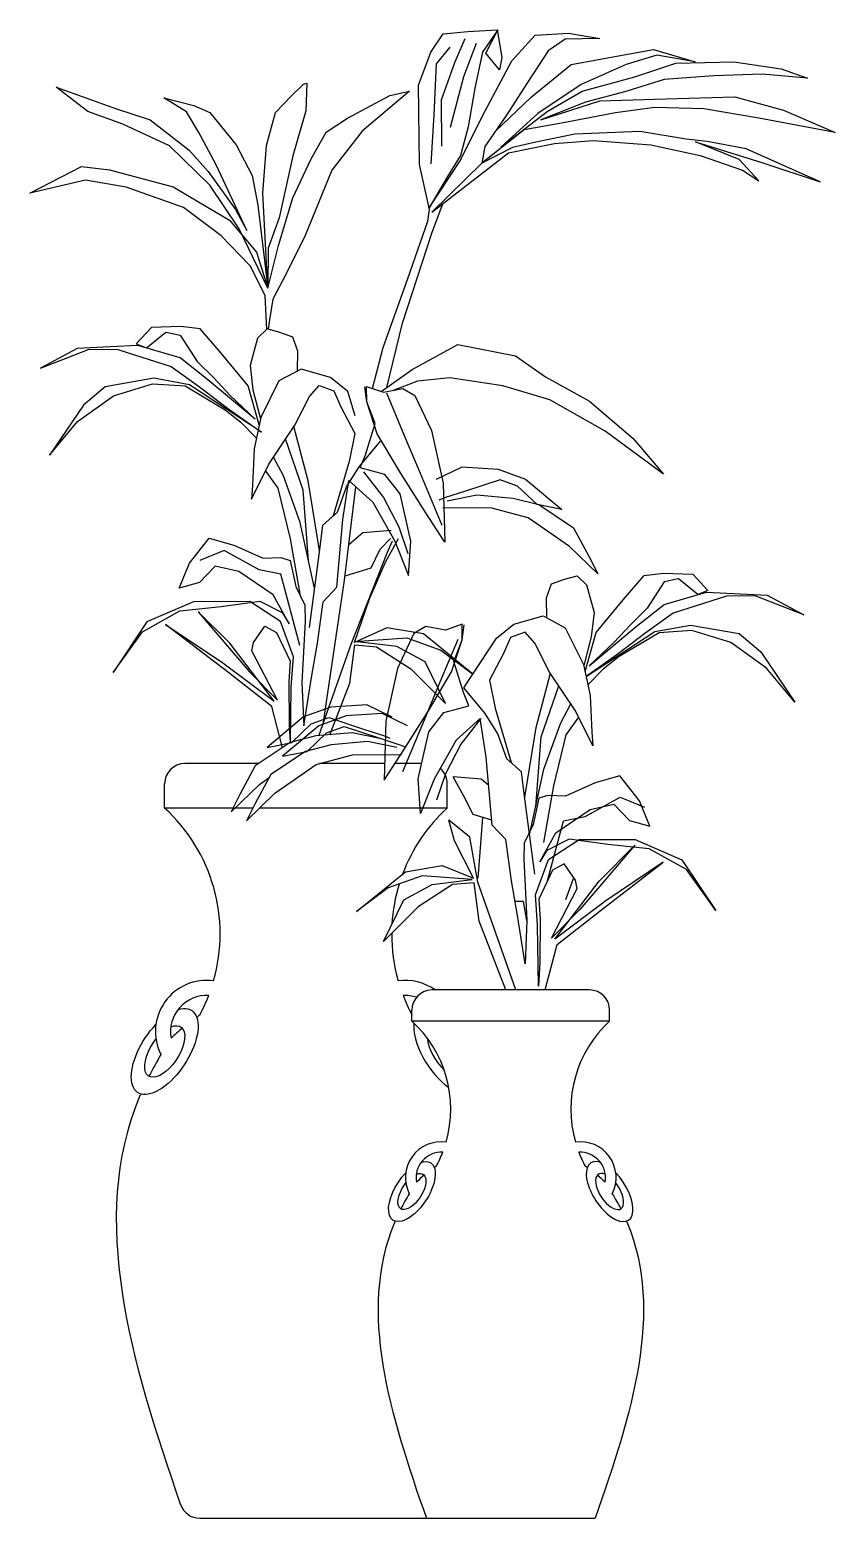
# Model space of a CAD drawing. Header units: millimetres. Extents: x -197 to 203, y 0 to 740.
import ezdxf

# ---------------------------------------------------------------- set-up
doc = ezdxf.new("R2010")
doc.units = ezdxf.units.MM
doc.layers.add('ceco.net 292', color=7, linetype='Continuous')

msp = doc.modelspace()

# ---------------------------------------------------------------- linework, layer by layer
at = {"color": 15, "linetype": 'Continuous'}
for p, q in [((-83.45, 375), (-120.07, 375)), ((-20.82, 375), (-53.2, 375)), ((-2.35, 375), (-15.69, 375)), ((-130.07, 352.92), (-130.07, 365)), ((10.31, 352.92), (10.31, 365)), ((-96.04, 352.92), (-130.07, 352.92)), ((-86.25, 352.92), (-95.01, 352.92)), ((10.31, 352.92), (-82.9, 352.92)), ((81.05, 262.5), (2.79, 262.5)), ((-7.21, 247.04), (-7.21, 252.5)), ((91.05, 247.04), (91.05, 252.5)), ((91.05, 247.04), (-7.21, 247.04)), ((-112.67, 0), (0, 0)), ((0, 0), (83.84, 0))]:
    msp.add_line(p, q, dxfattribs=at)
at = {"color": 93}
for p, q in [((69.26, 307.54), (73.12, 317.82)), ((48.29, 306.45), (44.07, 306.45)), ((49.95, 297.09), (48.29, 306.45))]:
    msp.add_line(p, q, dxfattribs=at)
for points in [[(-26.86, 561.45), (-21.49, 581.77), (-9.41, 615.52), (0.72, 644.62), (1.6, 650.39), (-3.49, 672.63), (-3.91, 712.15), (2.16, 728.48), (8.35, 737.68), (20.65, 738.8), (35.22, 739.65), (37.49, 725.91), (36.29, 719.67), (29.55, 728.01), (35.54, 739.64), (27.91, 728.58), (24, 710.57), (20.7, 691.46), (16.85, 677.21), (10.41, 666.67), (1.38, 651.18), (16.81, 674.47), (27.59, 696.27), (42.39, 724.19), (54.11, 736.9), (70.56, 737.94), (86.09, 735.25), (68.87, 735), (60.55, 729.12), (49.86, 712.87), (39.73, 697.16), (29.06, 681.69), (27.53, 673.36), (2.67, 648.97), (40.74, 678.44), (63.59, 683.05), (83.03, 684.59), (111.47, 682.46), (136.03, 677.11), (157.03, 669.86), (165.16, 664.56), (155.48, 675.13), (133.72, 684.03), (167.19, 673.52), (195.59, 664.03), (158.86, 680.55), (139.44, 684.17), (129.05, 685.21), (106.11, 689.13), (73.77, 687.81), (54.29, 683.76), (42.74, 681.14), (27.53, 673.36)], [(7.62, 681.75), (7.47, 704.83), (14.13, 723.34), (19.26, 735.31)], [(11.93, 691.3), (18.62, 716.38), (24.94, 733.02)], [(2.31, 673.07), (3.82, 697.46), (5.04, 722.64), (11.76, 731.05)], [(34.29, 689.26), (52.18, 706.25), (71.94, 722.35), (99.1, 727.36), (112.84, 729.86), (133.55, 723.71), (114.43, 727.09), (99.33, 722.42), (76.93, 712.4), (55.32, 697.98), (36.96, 681.24), (60.03, 699), (77.42, 709.11), (103.61, 716.32), (123.99, 723.09), (152.72, 723.69), (176.21, 720.24), (189.36, 715.63), (166.86, 717.66), (142.74, 716.74), (118.06, 714.98), (99.1, 708.97), (78.97, 703.6), (56.93, 694.82), (86.24, 704.29), (118.99, 705.34), (153.28, 706.39), (177.5, 699.71), (203.13, 688.55), (165.15, 695.78), (137.84, 700.4), (113.44, 701.05), (93.98, 698.41), (68.94, 693.6), (48.61, 689.88), (27.53, 673.36)], [(-79.3, 590.77), (-80.2, 607.67), (-87.62, 622.35), (-102.15, 637.39), (-120.77, 651.41), (-149.16, 661.44), (-169.37, 664.84), (-197.1, 658.43), (-171.44, 671.69), (-157.46, 670.11), (-125.84, 661.59), (-97.87, 644.99), (-84.45, 629.1), (-78.73, 611.24), (-93.02, 640.75), (-107.62, 662.49), (-127.68, 681.89), (-150.81, 692.77), (-168.23, 699.1), (-183.91, 711.1), (-154.51, 700.5), (-137.31, 694.96), (-117.85, 679.84), (-108.41, 669.27), (-94.81, 650.41), (-89.2, 639.91), (-104.52, 672.49), (-113.01, 688.52), (-119.17, 698.8), (-130.55, 705.8), (-115.51, 702.02), (-107.67, 698.6), (-94.49, 682.41), (-86.53, 667.25), (-83.82, 652.41), (-78.73, 611.24), (-81.21, 658.39), (-79.47, 682.15), (-75.04, 698.59), (-67.23, 706.67), (-61.1, 712.59), (-59.45, 713.11), (-60, 699.42), (-66.41, 677), (-73.2, 646.2), (-78.7, 631.2), (-78.73, 611.24), (-73.44, 632.51), (-66.46, 656.18), (-57.36, 675.2), (-49.77, 688.84), (-39.25, 695.78), (-18.24, 706.92), (-8.34, 709.18), (-31.92, 689.31), (-47.05, 669.85), (-60.21, 637.45), (-69.61, 618.75), (-76.4, 605.72), (-77.91, 595.58), (-78.65, 590.86)], [(-19.72, 561.92), (-11.97, 593.89), (2.82, 639.1), (8.1, 653.17)], [(-83.08, 543.39), (-88.65, 562.66), (-102.06, 579.01), (-112.5, 591.01), (-122.1, 592.27), (-136.67, 591.66), (-144.16, 583.57), (-139.03, 581.61), (-129.51, 589.35), (-122.41, 587.89), (-113.87, 574.83), (-105.79, 566.79), (-97.5, 557.88), (-85.1, 546.17), (-108.55, 565.74), (-122.37, 576.62), (-143.39, 582.78), (-160.39, 581.97), (-173.54, 581.34), (-191.79, 571.56), (-167.52, 581), (-153.29, 580.76), (-126.83, 572.32), (-112.76, 562.22), (-98.93, 551.57), (-81.92, 539.77), (-117.67, 563.16), (-135.46, 566.44), (-159.63, 562.24), (-170.43, 553.11), (-187.29, 528.21), (-173.31, 544.95), (-155.56, 557.79), (-136.05, 563.71), (-119.87, 562.65), (-100.04, 550.81), (-92.25, 544.65), (-84.49, 536.65)], [(-64.13, 569.96), (-63.93, 580), (-66.32, 586.93), (-72.85, 589.23), (-79.08, 590.98), (-83.86, 586.37), (-87.61, 572.74), (-86.18, 560.66), (-82.47, 546.33)], [(-22.51, 559.95), (-7.13, 570.8), (15.55, 583.32), (44.25, 577.59), (59.09, 567.24), (81.11, 555.04), (102.7, 536.59), (117.73, 518.81), (88.75, 540.12), (61.4, 555.69), (37.96, 562.67), (11.66, 566.65), (-4.49, 565.05), (-16.48, 560.44)], [(-35.46, 547.74), (-39.08, 559.85), (-47.73, 566.89), (-62.21, 570.97), (-73.27, 565.14), (-82.35, 546.9), (-85.59, 531.39), (-86.45, 513.25), (-86.88, 506.45), (-78.36, 523.83), (-65.43, 543.09), (-58.06, 557.44), (-53.28, 562.83), (-45.96, 560.28), (-42.5, 552.24), (-35.61, 538.98), (-38.35, 525.09), (-46.32, 498.09)], [(-67.6, 385.47), (-67.13, 412.98), (-66.01, 427.99), (-72.59, 445.63), (-87.76, 455.52), (-115.69, 455.45), (-138.87, 445.44), (-155.74, 420.22), (-141.15, 440.55), (-122.58, 450.87), (-102.04, 453.03), (-82.82, 455.67), (-71.65, 450), (-68.23, 444.46), (-76.2, 458.84), (-93.21, 470.4), (-104.98, 473.03), (-112.79, 464.95), (-122.93, 462.15), (-117.79, 474.66), (-108.03, 487.09), (-95.72, 483.59), (-81.05, 477), (-72.28, 477.4), (-67.68, 475.99), (-64.85, 463.03), (-60.4, 453.64), (-60.22, 445.73), (-61.84, 415.32), (-60.88, 393.7), (-57.18, 417.74), (-54.15, 434.91), (-51.29, 455.44), (-44.59, 462.68), (-41.59, 496.35), (-38.51, 515.71), (-26.65, 504.86), (-15.72, 485.5), (-8.89, 468.4), (-7.81, 485.6), (-13.12, 509.01), (-20.62, 518.68), (-32.93, 521.95), (-30.31, 528.48), (-25.43, 544.04), (-29.63, 554.76), (-29.73, 562.43), (-21.33, 559.54), (-11.67, 561.33), (-5.7, 557.95), (2.45, 540.51), (8.34, 514.35), (9.16, 485.07), (-0.68, 500.03), (-12.94, 519.41), (-24.42, 538.78), (-29.63, 554.76), (-30.59, 562.21)], [(-19.92, 559.29), (-10.98, 538), (-3.08, 519.24), (7.66, 493.55)], [(-53.1, 480.94), (-58.79, 515.51), (-65.83, 542.5)], [(-58.59, 476.1), (-61.29, 510.93), (-69.98, 536.32)], [(-58.09, 442.64), (-53.03, 481.45), (-51.5, 493.47), (-44.26, 499.92), (-39.67, 512.44), (-33.47, 522.51), (-22.84, 535.23)], [(-55.55, 462.13), (-62.66, 494.76), (-71.03, 517.91), (-76.03, 527.31)], [(-62.62, 458.32), (-67.5, 486.63), (-73.64, 511.93), (-79.9, 520.68)], [(-31.32, 519.96), (-21.37, 507.19), (-13.72, 492.59), (-9.25, 479.36)], [(5.08, 516.36), (17.79, 522.48), (35.61, 521.32), (49.22, 516.39), (67.27, 501.29), (55.02, 503.69), (45.32, 512.93), (36.61, 516.06), (19.46, 510.33), (8.99, 506.98), (6.23, 505.94)], [(-51.07, 395.54), (-40.7, 466.21), (-35.01, 512.5)], [(10.37, 505.55), (24.98, 508.59), (43.03, 506.95), (55.81, 503.67), (73.14, 492.18), (80.87, 477.81), (85.11, 469.21), (71.1, 482.91), (50.53, 497.19), (32.54, 501.88), (8.12, 502.07)], [(-38.52, 483.94), (-31.53, 489.84), (-17.58, 491.01)], [(-62.93, 433.73), (-72.42, 469.18), (-83.1, 471.32), (-100.46, 480.93), (-112.6, 475.9)], [(-53.42, 388.85), (-37.41, 434.38), (-19.41, 480.09), (-16.81, 485.75)], [(-48.06, 389.34), (-38.06, 414.91), (-35.54, 434.04), (-24.84, 433.07), (-7.81, 422.06), (9.42, 404.78), (-0.63, 425.53), (-14.74, 433.13), (-35.75, 435.68), (-9.74, 437.43), (7.14, 431.42), (22.82, 419.65), (-1.48, 439.48), (-19.74, 442.53), (-35.76, 435.14), (-28.26, 456.92), (-20.28, 475.17), (-13.82, 486.8)], [(-40.44, 468.32), (-27.45, 472.24), (-22.91, 481.48), (-17.88, 486.87)], [(59.88, 447.35), (59.68, 457.39), (62.07, 464.32), (68.6, 466.62), (74.83, 468.37), (79.6, 463.76), (83.36, 450.13), (81.92, 438.06), (78.21, 423.72)], [(78.83, 420.79), (84.39, 440.06), (97.81, 456.41), (108.24, 468.4), (117.85, 469.66), (132.41, 469.05), (139.91, 460.97), (134.78, 459), (125.25, 466.74), (118.16, 465.29), (109.62, 452.23), (101.54, 444.19), (93.24, 435.28), (80.84, 423.56), (104.3, 443.14), (118.12, 454.02), (139.14, 460.17), (156.13, 459.37), (169.29, 458.73), (187.53, 448.95), (163.27, 458.4), (149.03, 458.15), (122.57, 449.71), (108.5, 439.61), (94.68, 428.96), (79.35, 418.27), (113.42, 440.56), (131.2, 443.84), (155.38, 439.64), (166.18, 430.51), (183.04, 405.6), (169.06, 422.34), (151.31, 435.18), (131.8, 441.11), (115.62, 440.05), (95.79, 428.2), (87.99, 422.04), (80.23, 414.05)], [(-71.53, 382.9), (-76.84, 403.29), (-98.23, 420.09), (-129.58, 444.19), (-101.11, 425.07), (-75.7, 406.01), (-97.66, 434.87), (-113.46, 450.41), (-88.04, 420.7), (-74.04, 406.53), (-86.77, 431.09), (-85.91, 435.22), (-80.3, 443.34), (-74.56, 440.19), (-67.69, 425.83), (-68.41, 415.75), (-68.23, 394.38), (-67.79, 385.38)], [(59.08, 262.5), (64.95, 285.06), (86.34, 301.86), (117.69, 325.96), (89.22, 306.84), (63.81, 287.78), (85.77, 316.64), (103.54, 334.48), (76.15, 302.47), (62.15, 288.3), (74.88, 312.85), (74.02, 316.99), (68.41, 325.11), (62.67, 321.96), (55.8, 307.6), (56.52, 297.51), (56.34, 276.15), (55.76, 264.32), (55.23, 294.75), (54.12, 309.76), (60.7, 327.4), (75.86, 337.29), (103.8, 337.22), (126.98, 327.21), (143.85, 301.99), (129.26, 322.32), (110.69, 332.64), (90.15, 334.79), (70.93, 337.44), (59.76, 331.77), (56.34, 326.23), (64.3, 340.61), (81.32, 352.17), (93.09, 354.8), (100.9, 346.72), (111.04, 343.92), (105.9, 356.43), (96.14, 368.86), (83.83, 365.36), (69.16, 358.77), (60.39, 359.16), (55.79, 357.76), (52.96, 344.79), (48.51, 335.41), (48.33, 327.5), (49.95, 297.09), (48.99, 275.47), (45.29, 299.51), (42.26, 316.67), (39.4, 337.21), (32.7, 344.45), (29.7, 378.12), (26.62, 397.47), (14.76, 386.63), (3.83, 367.27), (-3, 350.17), (-4.08, 367.37), (1.23, 390.78), (8.73, 400.45), (21.04, 403.72), (18.42, 410.24), (13.54, 425.81), (17.73, 436.53), (17.84, 444.2), (9.44, 441.31), (-0.22, 443.1), (-6.19, 439.71), (-14.34, 422.28), (-20.23, 396.12), (-21.05, 366.84), (-11.21, 381.8), (1.05, 401.18), (12.53, 420.55), (17.73, 436.53), (18.7, 443.98)], [(18.59, 412.63), (34.83, 437.25), (43.47, 444.28), (57.96, 448.36), (69.01, 442.53), (78.09, 424.3), (81.33, 408.78), (82.19, 390.64), (82.62, 383.84), (74.11, 401.22), (61.18, 420.48), (53.81, 434.83), (49.02, 440.23), (41.71, 437.68), (38.25, 429.64), (31.36, 416.37), (34.1, 402.49), (42.07, 375.48)], [(15.67, 436.68), (6.72, 415.4), (-1.17, 396.64), (-11.92, 370.94)], [(48.85, 358.33), (54.53, 392.9), (61.58, 419.89)], [(53.83, 320.04), (48.78, 358.84), (47.24, 370.87), (40.01, 377.31), (35.41, 389.83), (29.21, 399.9), (18.59, 412.63)], [(54.34, 353.49), (57.04, 388.33), (65.72, 413.71)], [(-16.97, 398.13), (-29.68, 404.25), (-47.5, 403.08), (-61.11, 398.15), (-79.16, 383.05), (-66.92, 385.46), (-57.21, 394.7), (-48.5, 397.82), (-31.35, 392.09), (-20.88, 388.75), (-18.12, 387.7)], [(-9.34, 393.76), (-22.04, 399.88), (-39.86, 398.71), (-53.47, 393.78), (-71.52, 378.68), (-59.28, 381.08), (-49.58, 390.33), (-40.87, 393.45), (-23.71, 387.72), (-13.24, 384.38), (-10.49, 383.33)], [(51.29, 339.53), (58.41, 372.15), (66.78, 395.3), (71.77, 404.7)], [(27.07, 397.36), (17.11, 384.59), (9.46, 369.98), (4.99, 356.76)], [(58.37, 335.72), (63.25, 364.02), (69.38, 389.32), (75.65, 398.08)], [(-22.27, 387.32), (-36.87, 390.35), (-54.92, 388.71), (-67.7, 385.44), (-85.03, 373.95), (-92.76, 359.58), (-97, 350.98), (-82.99, 364.68), (-78.26, 367.96)], [(-14.63, 382.95), (-29.24, 385.98), (-47.28, 384.34), (-60.06, 381.07), (-77.39, 369.58), (-85.13, 355.2), (-89.36, 346.6), (-75.35, 360.3), (-54.78, 374.59), (-36.79, 379.28), (-12.38, 379.46)], [(32.49, 346.83), (23.19, 349.64), (18.65, 358.87), (13.32, 368.4)], [(30.94, 364.14), (27.27, 367.24), (13.32, 368.4)], [(60.2, 316.79), (68.16, 346.58), (78.85, 348.72), (96.21, 358.33), (108.35, 353.29)], [(39.53, 262.5), (26.17, 296.68), (23.65, 315.81), (12.95, 314.84), (-4.08, 303.82), (-21.31, 286.55), (-11.26, 307.3), (2.85, 314.9), (22.81, 317.45), (-2.15, 319.2), (-19.03, 313.19), (-34.71, 301.42), (-10.41, 321.24), (7.85, 324.3), (23.44, 318.14), (14, 336.69), (11.2, 346.81), (11.2, 346.81)], [(44.38, 262.5), (25.52, 316.15), (21.49, 338.5), (11.2, 346.81)]]:
    msp.add_lwpolyline(points, dxfattribs=at)
at = {"color": 15, "linetype": 'Continuous'}
for centre, radius, start, end in [((-120.07, 365), 10, 90, 180), ((0.31, 365), 10, 0, 49.30469), ((-187.42, 290.29), 84.92, 344.12513, 47.52263), ((67.65, 290.29), 84.92, 132.47737, 159.49317), ((67.65, 290.29), 84.92, 162.9821, 176.68989), ((67.65, 290.29), 84.92, 179.78816, 195.87487), ((-109.16, 241.79), 25.5, 82.29349, 206.59114), ((-10.61, 241.79), 25.5, 54.29975, 97.70651), ((-109.16, 241.79), 18, 86.87196, 190.28638), ((-187.42, 290.29), 84.92, 331.69884, 338.93287), ((-10.61, 241.79), 18, 71.58748, 93.12804), ((67.65, 290.29), 84.92, 201.06713, 208.16033), ((2.79, 252.5), 10, 90, 180), ((81.05, 252.5), 10, 0, 90), ((-40.16, 145.47), 127.23, 124.73482, 125.57064), ((-47.36, 203.2), 59.44, 344.12513, 47.52263), ((131.19, 203.2), 59.44, 132.47737, 195.87487), ((-40.16, 145.47), 127.23, 129.61398, 132.96307), ((7.43, 169.25), 17.85, 82.29349, 206.59114), ((76.41, 169.25), 17.85, 333.40886, 97.70651), ((7.43, 169.25), 12.6, 86.87196, 190.28638), ((-47.36, 203.2), 59.44, 331.69884, 338.93287), ((76.41, 169.25), 12.6, 349.71362, 93.12804), ((131.19, 203.2), 59.44, 201.06713, 208.30116), ((55.73, 101.83), 89.06, 129.61398, 132.96307), ((55.73, 101.83), 89.06, 124.73482, 125.57064), ((28.11, 101.83), 89.06, 54.42936, 55.26518), ((28.11, 101.83), 89.06, 47.03693, 50.38602), ((-112.67, 10), 10, 199.21455, 270)]:
    msp.add_arc(centre, radius, start, end, dxfattribs=at)
at = {"color": 15, "linetype": 'Continuous', "extrusion": (0, 0, -1)}
for centre, major_axis, start_param, end_param in [((-130.06, 231.94), (13.36, 20.38), 5.760957, 11.364784), ((-130.06, 231.94), (8.01, 12.23), 5.658671, 11.181859), ((-7.2, 162.35), (9.35, 14.26), 5.760957, 11.364784), ((-7.2, 162.35), (5.61, 8.56), 5.658671, 11.181859)]:
    msp.add_ellipse(centre, major_axis=major_axis, ratio=0.483009, start_param=start_param, end_param=end_param, dxfattribs=at)
at = {"color": 15, "linetype": 'Continuous'}
for centre, major_axis, start_param, end_param in [((10.29, 231.94), (-13.36, 20.38), 6.821805, 8.536911), ((10.29, 231.94), (-8.01, 12.23), 6.996797, 8.332622), ((91.04, 162.35), (-9.35, 14.26), 5.760957, 11.364784), ((91.04, 162.35), (-5.61, 8.56), 5.658671, 11.181859)]:
    msp.add_ellipse(centre, major_axis=major_axis, ratio=0.483009, start_param=start_param, end_param=end_param, dxfattribs=at)
for points in [[(-131.96, 230.38), (-134.06, 226.81), (-136.04, 223.22), (-137.88, 219.59)], [(-8.54, 161.26), (-10, 158.77), (-11.39, 156.25), (-12.68, 153.72)], [(92.37, 161.26), (93.84, 158.77), (95.23, 156.25), (96.52, 153.72)]]:
    msp.add_open_spline(points, degree=3, dxfattribs=at)
for points, knots in [([(-141.98, 210.88), (-142.22, 210.31), (-168.06, 149.45), (-147.03, 78.2), (-122.12, 6.71)], [0.2428963, 0.2428963, 0.2428963, 0.2428963, 0.2493289, 0.9331088, 0.9331088, 0.9331088, 0.9331088]), ([(-15.55, 147.62), (-15.72, 147.22), (-34.37, 103.29), (-18.14, 51.64), (0, 0)], [0.2428963, 0.2428963, 0.2428963, 0.2428963, 0.2493289, 0.9544914, 0.9544914, 0.9544914, 0.9544914]), ([(99.39, 147.62), (99.56, 147.22), (118.2, 103.29), (101.98, 51.64), (83.84, 0)], [0.2428963, 0.2428963, 0.2428963, 0.2428963, 0.2493289, 0.9544914, 0.9544914, 0.9544914, 0.9544914])]:
    msp.add_open_spline(points, degree=3, knots=knots, dxfattribs=at)
at = {"layer": 'ceco.net 292', "color": 93}
msp.add_line((27.84, 348.23), (25.52, 318.14), dxfattribs=at)

doc.saveas('drawing.dxf')
